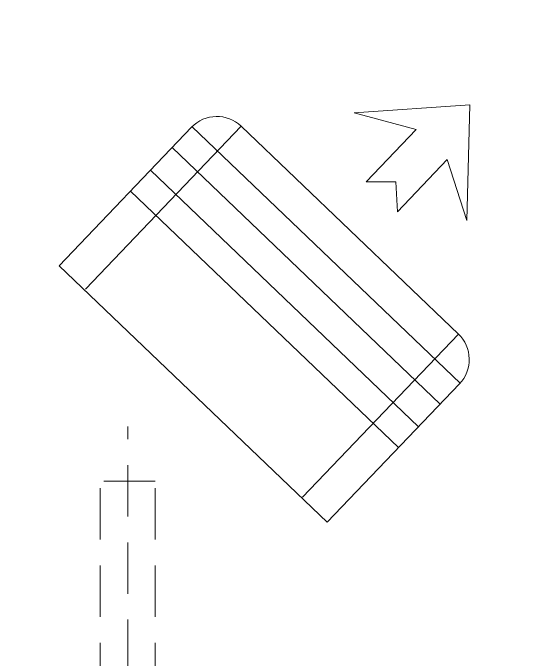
# Model space of a CAD drawing. Extents: x 3443499 to 7125205, y -1700016 to -264854.
# Drawn here: x 3564042 to 3564801, y -1018128 to -1017187 of the extents above; entities that cross this region are included whole.
import ezdxf

# ---------------------------------------------------------------- set-up
doc = ezdxf.new("R2010")
doc.units = 0
doc.header["$LTSCALE"] = 1000
doc.header["$MEASUREMENT"] = 0
doc.linetypes.add('HIDDEN', pattern=[0.375, 0.25, -0.125])
doc.layers.get('0').update_dxf_attribs({"linetype": 'CONTINUOUS'})
doc.layers.add('!校对', color=2, linetype='CONTINUOUS')
doc.layers.add('平面-空调室内机', color=176, linetype='CONTINUOUS', lineweight=9)
doc.layers.add('平面-空调预留孔', color=252, linetype='CONTINUOUS', lineweight=15)

# ---------------------------------------------------------------- blocks, each defined once
blk = doc.blocks.new('dasdasf1sa2f31as32f')
at = {"color": 8}
for p, q in [((-116.03, 585.58), (43.31, 640.47)), ((82.68, 476.6), (43.31, 640.47)), ((-22.78, 585.51), (-116.03, 585.58)), ((-22.78, 585.51), (-73.37, 493.25)), ((32.43, 555.07), (-18.1, 462.94)), ((82.68, 476.6), (32.43, 555.07)), ((-269.81, 524.34), (-427.66, 236.5)), ((-269.81, 524.34), (113.7, 314.02)), ((-473.47, 259.66), (-339.46, 504.03)), ((134.63, 245.48), (-338.84, 505.13)), ((-31.31, 504.41), (-73.37, 493.25)), ((-18.1, 462.94), (-31.31, 504.41)), ((114.68, 208.4), (-359.1, 468.22)), ((92.59, 168.83), (-380.9, 428.47)), ((72.34, 131.91), (-401.14, 391.55)), ((113.7, 314.02), (-44.15, 26.18)), ((0, 0), (-473.47, 259.66)), ((134.01, 244.37), (0, 0))]:
    blk.add_line(p, q, dxfattribs=at)
for centre, start, end in [((-294.48, 479.36), 61.25933, 151.25933), ((89.03, 269.04), 331.25933, 61.25933)]:
    blk.add_arc(centre, 51.3, start, end, dxfattribs=at)
blk = doc.blocks.new('dongkong')
at = {"layer": '平面-空调预留孔', "color": 8, "linetype": 'HIDDEN', "ltscale": 0.3}
for p, q in [((-603796.04, 210899.9), (-603796.04, 210431.49)), ((-603836.04, 210820.96), (-603836.04, 210510.81)), ((-603836.04, 210820.96), (-603756.04, 210820.96)), ((-603756.04, 210820.96), (-603756.04, 210510.81))]:
    blk.add_line(p, q, dxfattribs=at)
blk.add_lwpolyline([(-603756.04, 210510.81), (-603836.04, 210510.81)], dxfattribs=at)
blk = doc.blocks.new('A$C74FB3979')
at = {"layer": '平面-空调室内机', "color": 252, "ltscale": 0.3, "xscale": -1, "rotation": 180}
blk.add_blockref('dongkong', (648295.95, 212227.28), dxfattribs=at)
at = {"layer": '平面-空调预留孔', "color": 252, "rotation": 344.9999999966897}
blk.add_blockref('dasdasf1sa2f31as32f', (44790.04, 1656.59), dxfattribs=at)

msp = doc.modelspace()

# ---------------------------------------------------------------- block references
at = {"layer": '!校对'}
msp.add_blockref('A$C74FB3979', (3519709.31, -1019585.26), dxfattribs=at)

doc.saveas('drawing.dxf')
